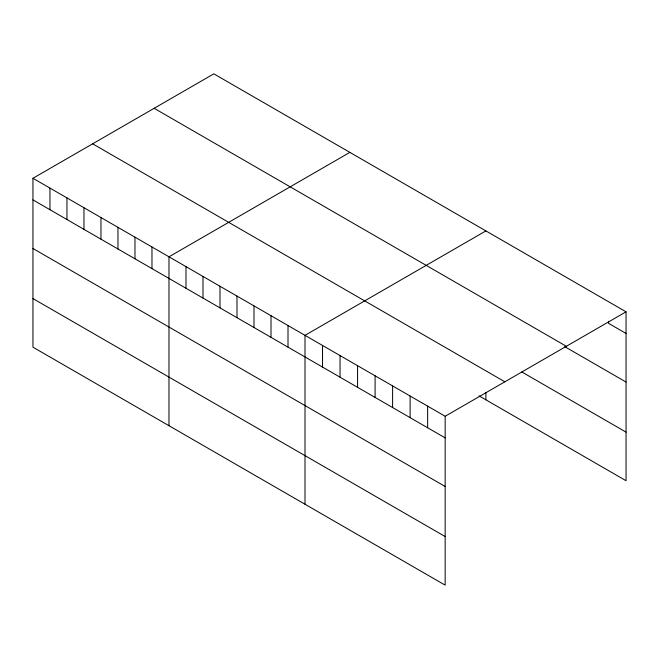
<?xml version="1.0" encoding="UTF-8"?>
<svg xmlns="http://www.w3.org/2000/svg" width="659" height="659" viewBox="0 0 659 659"><rect width="100%" height="100%" fill="white"/><g stroke="black" fill="none" stroke-linecap="round" stroke-linejoin="round"><path stroke-width="0.99" d="M32.95 178.276L445.163 416.257L445.163 585.159L32.95 347.178L32.95 178.276L213.837 73.841L626.05 311.822L626.05 480.724L479.093 395.886M349.871 152.369L168.976 256.812L168.976 425.714M485.897 230.905L305.01 335.34L305.01 504.25M445.163 416.257L626.05 311.822M626.05 333.446L608.529 323.33L608.529 321.271M154.148 108.298L566.353 346.288M564.73 346.65L626.05 382.047M521.813 371.948L626.05 432.123M92.647 143.81L504.852 381.8M32.95 199.899L445.163 437.881M32.95 248.501L445.163 486.482M32.95 298.576L445.163 536.558M485.897 392.723L485.897 399.815M427.642 406.142L427.642 427.765M410.12 396.034L410.12 417.658M392.607 385.919L392.607 407.542M375.086 375.803L375.086 397.426M357.565 365.687L357.565 387.311M340.044 355.572L340.044 377.195M322.531 345.456L322.531 367.079M288.008 325.53L288.008 347.153M271.006 315.71L271.006 337.334M253.995 305.891L253.995 327.515M236.993 296.08L236.993 317.696M219.991 286.261L219.991 307.885M202.988 276.442L202.988 298.066M185.986 266.623L185.986 288.247M151.974 246.993L151.974 268.617M134.971 237.174L134.971 258.798M117.969 227.355L117.969 248.978M100.967 217.544L100.967 239.168M83.965 207.725L83.965 229.348M66.954 197.906L66.954 219.529M49.952 188.087L49.952 209.71"/></g></svg>
